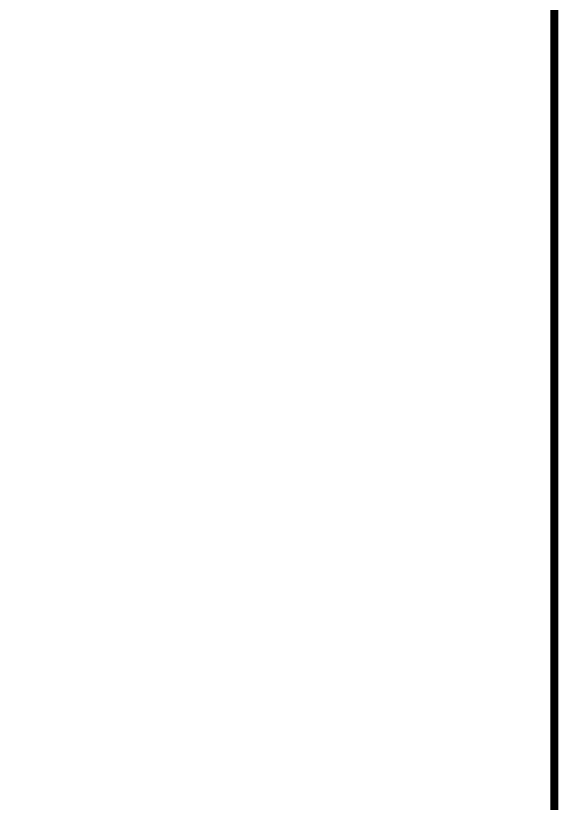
# Model space of a CAD drawing. Header units: millimetres. Extents: x 1217 to 2428, y 234 to 644.
# Drawn here: x 2147.43 to 2157.6, y 373.17 to 387.95 of the extents above; entities that cross this region are included whole.
import ezdxf

# ---------------------------------------------------------------- set-up
doc = ezdxf.new("R2010")
doc.units = ezdxf.units.MM
doc.layers.get('0').update_dxf_attribs({"lineweight": 5})
doc.layers.add('0.1', color=251, linetype='Continuous')
doc.layers.add('COTAS', color=252, linetype='Continuous')
doc.styles.add('INTERARQ', font='arial.ttf')
doc.dimstyles.new('ESCALA_1-50', dxfattribs={"dimtxt": 0.15, "dimasz": 0.06, "dimexe": 0.18, "dimexo": 0.0625, "dimgap": 0, "dimtad": 0, "dimtih": 1, "dimtoh": 1, "dimzin": 0, "dimdsep": 46, "dimtxsty": 'INTERARQ', "dimblk": 'DIMTICK', "dimcen": 0, "dimse1": 1, "dimse2": 1, "dimclrd": 256, "dimclre": 1, "dimclrt": 2, "dimadec": 0, "dimazin": 0, "dimtfac": 4.5, "dimtofl": 0, "dimtmove": 2, "dimatfit": 3, "dimldrblk": 'DIMTICK', "dimfxl": 1, "dimtolj": 1, "dimtzin": 0, "dimarcsym": 0})

# ---------------------------------------------------------------- blocks, each defined once
blk = doc.blocks.new('DIMTICK')
at = {"color": 1}
for p, q in [((-1, 0), (1, 0)), ((0, 1), (0, -1))]:
    blk.add_line(p, q, dxfattribs=at)
at = {"color": 3, "const_width": 0.141}
blk.add_lwpolyline([(0.71, 0.71), (-0.71, -0.71)], dxfattribs=at)
blk = doc.blocks.new('*D1698')
at = {"layer": 'COTAS', "lineweight": -2, "ltscale": 3, "transparency": 16777216}
for p, q in [((2145.879, 387.111), (2145.879, 381.748)), ((2145.879, 376.231), (2145.879, 381.594))]:
    blk.add_line(p, q, dxfattribs=at)
at = {"layer": 'DEFPOINTS', "color": 0, "ltscale": 3, "transparency": 16777216}
for p in [(2148.405, 387.171), (2145.879, 376.171), (2148.405, 376.171)]:
    blk.add_point(p, dxfattribs=at)
at = {"layer": 'COTAS', "lineweight": -2, "ltscale": 3, "transparency": 16777216, "xscale": 0.06, "yscale": 0.06, "zscale": 0.06}
for p, rotation in [((2145.879, 387.171), 90), ((2145.879, 376.171), 270)]:
    blk.add_blockref('DIMTICK', p, dxfattribs=dict(at, rotation=rotation))
at = {"layer": 'COTAS', "color": 2, "ltscale": 3, "transparency": 16777216, "insert": (2145.879, 381.671), "char_height": 0.15, "attachment_point": 5, "style": 'INTERARQ'}
blk.add_mtext('\\A1;11.00', dxfattribs=at)

msp = doc.modelspace()

# ---------------------------------------------------------------- linework, layer by layer
at = {"layer": '0.1', "ltscale": 3, "const_width": 0.15}
msp.add_lwpolyline([(2099.52436, 358.90321), (2099.52436, 446.90321), (2157.52436, 446.90321), (2157.52436, 358.90321)], close=True, dxfattribs=at)

# ---------------------------------------------------------------- dimensions: what is measured, and where the dimension line sits
at = {"layer": 'COTAS', "ltscale": 3}
dim = msp.add_linear_dim(base=(2145.87895, 376.17099, 0), p1=(2148.40518, 387.17099, 0), p2=(2148.40518, 376.17099, 0), angle=90, dimstyle='ESCALA_1-50', dxfattribs=at)
dim.commit()
dim.dimension.update_dxf_attribs({"geometry": '*D1698', "text_midpoint": (2145.87895, 381.67099, 0)})

doc.saveas('drawing.dxf')
